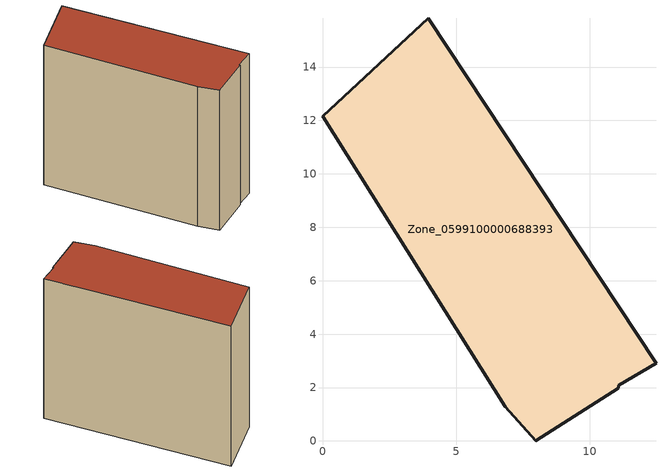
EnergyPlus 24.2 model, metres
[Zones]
Zone_0599100000688393
 floor ground (C_G): 7.99,0 6.84,1.28 0,12.15 3.96,15.84 12.49,2.9 11.09,2.1 11.08,1.98 z0
 wall outside (C_F): 6.84,1.28 7.99,0 11.08,1.98 11.09,2.1 12.49,2.9 3.96,15.84 0,12.15 6.84,1.28 z0:12.77
 roof outside (C_R): 12.49,2.9 3.96,15.84 0,12.15 6.84,1.28 7.99,0 11.08,1.98 11.09,2.1 z12.77
[BUILDING]
Pand.0599100000688393: North Axis=0; Terrain=City; Loads Convergence Tolerance Value=0.04; Temperature Convergence Tolerance Value=0.4; Solar Distribution=FullExterior; Maximum Number of Warmup Days=25; Minimum Number of Warmup Days=1
[Site:Location]
Rotterdam.The.Hague.AP_ZH_NLD Design_Conditions: Latitude=51.96; Longitude=4.45; Time Zone=1; Elevation=-4.5
[SITE:GROUNDTEMPERATURE:BUILDINGSURFACE]
18, 18, 18, 18, 18, 18, 18, 18, 18, 18, 18, 18
[MATERIAL] Thermal Absorptance=0.9; Solar Absorptance=0.7; Visible Absorptance=0.7
Name | Roughness | Thickness | Conductivity | Density | Specific Heat
G.TI.1946 | MediumSmooth | 0.15 | 1 | 540 | 1210
F.TI.1946 | Rough | 0.3 | 0.857143 | 1920 | 840
R.TI.1946 | MediumRough | 0.2 | 0.1 | 1500 | 1000
[CONSTRUCTION]
C_G: G.TI.1946
C_F: F.TI.1946
C_R: R.TI.1946
[ZONE]
Zone_0599100000688393: Type=1; Multiplier=1; Ceiling Height=Autocalculate; Volume=Autocalculate; Floor Area=autocalculate; Part of Total Floor Area=Yes
[ZONEINFILTRATION:DESIGNFLOWRATE]
Infil_Zone_0599100000688393: Zone or ZoneList or Space or SpaceList=Zone_0599100000688393; Schedule=AlwaysOn; Design Flow Rate Calculation Method=Flow/Area; Flow Rate per Floor Area=0.003; Constant Term Coefficient=1; Temperature Term Coefficient=0; Velocity Term Coefficient=0; Velocity Squared Term Coefficient=0
[HVACTEMPLATE:ZONE:IDEALLOADSAIRSYSTEM]
Zone_0599100000688393: Maximum Heating Supply Air Temperature=50; Minimum Cooling Supply Air Temperature=13; Maximum Heating Supply Air Humidity Ratio=0.0156; Minimum Cooling Supply Air Humidity Ratio=0.0077; Heating Limit=NoLimit; Cooling Limit=NoLimit; Dehumidification Control Type=ConstantSensibleHeatRatio; Cooling Sensible Heat Ratio=0.7; Dehumidification Setpoint=60; Humidification Control Type=None; Humidification Setpoint=30; Outdoor Air Method=None; Outdoor Air Flow Rate per Person=0.00944; Outdoor Air Flow Rate per Zone Floor Area=0; Outdoor Air Flow Rate per Zone=0; Demand Controlled Ventilation Type=None; Outdoor Air Economizer Type=NoEconomizer; Heat Recovery Type=None; Sensible Heat Recovery Effectiveness=0.7; Latent Heat Recovery Effectiveness=0.65
[ZONECONTROL:THERMOSTAT]
ThermostatControl_Zone_0599100000688393: Zone or ZoneList=Zone_0599100000688393; Control Type Schedule=DualSetpointControlType; Control 1=Thermostat_Zone_0599100000688393; Temperature Difference Between Cutout And Setpoint=0
[THERMOSTATSETPOINT:DUALSETPOINT]
Thermostat_Zone_0599100000688393: Heating Setpoint Temperature Schedule=HeatingSetpoint_Zone_0599100000688393; Cooling Setpoint Temperature Schedule=CoolingSetpoint_Zone_0599100000688393
[SCHEDULE:COMPACT]
HeatingSetpoint_Zone_0599100000688393: Through: 12/31, For: AllDays, Until: 24:00, 21
CoolingSetpoint_Zone_0599100000688393: Through: 12/31, For: AllDays, Until: 24:00, 24
DualSetpointControlType: Through: 12/31, For: AllDays, Until: 24:00, 4
AlwaysOn: Through: 12/31, For: AllDays, Until: 24:00, 1
